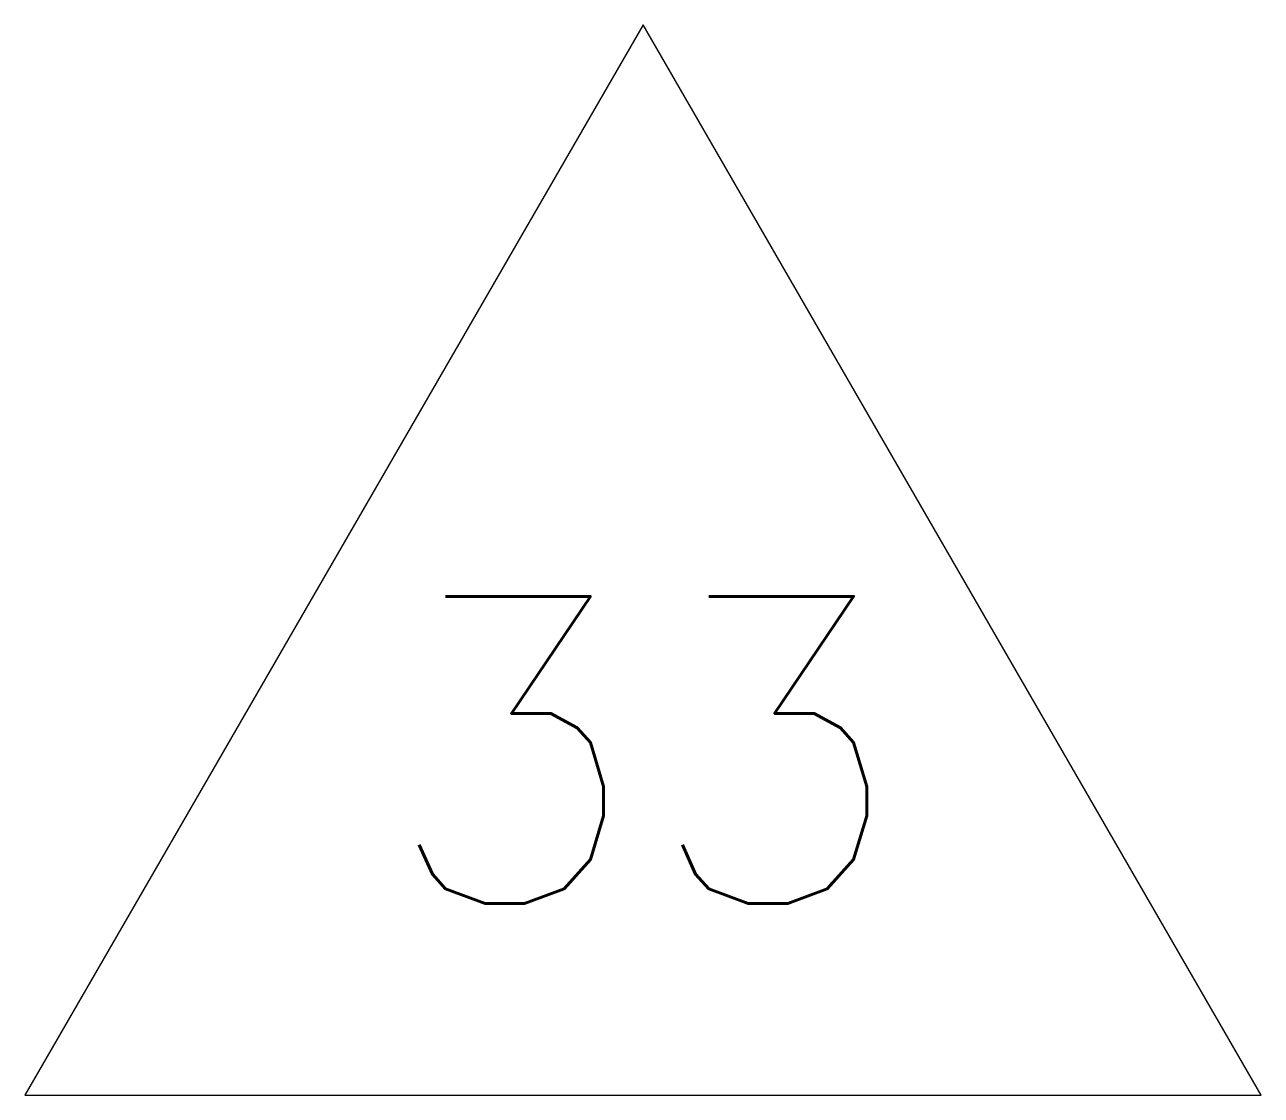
# Model space of a CAD drawing. Extents: x -2.01 to 2.01, y -1.12 to 2.36.
import ezdxf
from ezdxf.enums import TextEntityAlignment as Align

# ---------------------------------------------------------------- set-up
doc = ezdxf.new("R2010")
doc.units = 0
doc.header["$LTSCALE"] = 0.375
doc.header["$MEASUREMENT"] = 0
doc.layers.get('0').update_dxf_attribs({"linetype": 'CONTINUOUS'})
doc.styles.get("Standard").update_dxf_attribs({"font": 'SIMPLEX'})

msp = doc.modelspace()

# ---------------------------------------------------------------- linework, layer by layer
at = {"flags": 128}
msp.add_lwpolyline([(2.0132, -1.125), (0, 2.362), (-2.0132, -1.125)], close=True, dxfattribs=at)

# ---------------------------------------------------------------- texts
at = {"color": 4}
msp.add_attdef('33', text='-', height=1, dxfattribs=at).set_placement((0, 0), align=Align.MIDDLE_CENTER)

doc.saveas('drawing.dxf')
